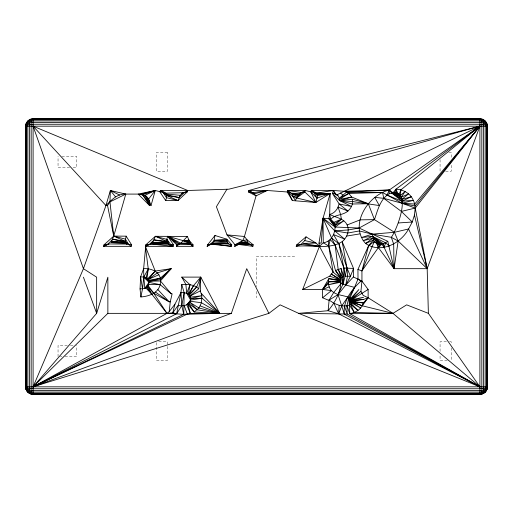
<?xml version="1.0" encoding="UTF-8"?>
<svg xmlns="http://www.w3.org/2000/svg" width="513" height="513" viewBox="0 0 513 513"><rect width="100%" height="100%" fill="white"/><g stroke="black" fill="none" stroke-linecap="round" stroke-linejoin="round"><path stroke-width="0.38" stroke-dasharray="2.56 1.92" d="M448.837 152.618L451.235 152.618L451.235 158.049M61.919 156.343L76.661 156.343L76.661 167.514L72.782 167.514M69.678 167.514L58.046 167.514L58.046 156.343M445.65 171.233L451.235 171.233L451.235 164.256M294.693 256.5L256.5 256.5L256.5 286.703M158.735 341.767L167.514 341.767L167.514 360.382L156.343 360.382L156.343 341.767M446.445 341.767L440.064 341.767L440.064 351.847M449.638 341.767L451.235 341.767L451.235 344.095M67.35 345.486L58.046 345.486L58.046 356.657M70.454 345.486L73.558 345.486M60.374 356.657L61.919 356.657M65.023 356.657L76.661 356.657L76.661 345.486M447.246 360.382L440.064 360.382L440.064 354.951M451.235 347.974L451.235 360.382M440.064 159.601L440.064 171.233M256.5 291.474L256.5 297.829M167.514 152.618L156.343 152.618L156.343 171.233L167.514 171.233L167.514 152.618"/><path stroke-width="0.77" d="M187.162 191.984L183 192.728L165.481 193.144L155.266 190.483L151.021 205.54L148.674 198.954L146.462 196.312L144.756 195.37L138.202 194.087L125.788 194.087L110.366 190.483L105.941 205.54L83.427 268.677L33.095 386.821L183.757 314.296L184.161 292.737L181.769 284.535C187.604 284.151 194.312 284.401 198.723 288.781L190.111 295.982C193.491 303.215 184.161 307.601 178.21 305.235L172.746 312.853L166.956 313.353L107.865 313.353L33.095 386.821L268.883 313.353L280.104 304.844L298.681 313.353L479.905 386.821L428.381 313.353L406.655 304.844L392.971 313.353L349.847 313.712L346.929 305.786L348.93 297.399L354.554 287.395L358.01 279.021L357.933 269.44L368.655 245.58L373.374 240.084L372.233 234.146L359.094 228.035L335.092 227.028L323.043 218.224L330.16 193.491L316.239 193.138L305.293 190.483L287.684 190.483L287.229 191.984L292.384 200.564L315.835 202.481L330.16 193.491L329.686 214.44L328.871 218.685L335.092 227.028C335.015 234.031 330.904 241.982 323.261 242.79L319.439 246.33L302.702 289.46L322.581 289.46L331.404 290.602C336.509 295.975 344.704 294.834 350.725 298.386L351.354 303.792L357.971 310.487L360.652 308.044L368.129 297.784L368.129 289.46L361.941 281.092L353.399 276.969L353.528 268.44L342.158 241.668C346.897 237.756 349.872 230.863 347.147 224.957C343.941 218.179 335.643 217.602 329.686 214.44L330.693 219.256L333.925 222.36L335.092 227.028L343.845 220.776L334.957 225.335L328.871 218.685L323.043 218.224L318.983 243.136L319.439 246.33L333.174 272.159L340.587 278.488C342.017 290.211 335.521 301.965 328.121 310.711L298.681 313.353L347.198 314.039L479.905 386.821L392.971 313.353L368.129 297.784L363.198 295.398L360.934 291.32L361.941 281.092L361.941 270.883L368.655 245.58L374.278 241.565L380.037 244.323L383.467 243.835L387.796 241.315L394.055 268.677L427.182 268.677L479.905 126.179L228.817 189.201L187.707 190.483L160.377 190.483L159.921 191.984L165.667 200.519L178.037 200.519L187.162 191.984L187.707 190.483L33.095 126.179L83.427 268.677L96.643 277.187L96.643 313.353L33.095 386.821L231.369 313.353L246.721 268.677L268.883 313.353M348.93 297.399L349.847 313.712L479.905 386.821L344.338 314.155C342.735 300.932 351.771 289.518 360.96 281.092L361.941 281.092M318.983 243.136L321.215 243.047L323.043 218.224L334.688 230.85L348.231 229.952L359.094 228.035L374.445 219.635C377.683 210.394 380.139 199.095 389.22 193.709L389.284 190.028L479.905 126.179L248.94 190.483L248.484 191.984L256.064 195.863L267.196 190.483L287.229 191.984C289.928 191.933 293.218 193.497 292.974 196.639L295.578 200.705C296.36 195.338 300.842 192.587 305.293 190.483L304.882 191.984L296.527 198.005L292.974 196.639L288.409 192.106L292.384 200.564M428.381 313.353L427.182 268.677L398.152 241.052L391.31 237.301L372.233 234.146L359.305 230.946L347.833 233.037L334.688 230.85L344.672 239.141L333.501 234.512L338.907 243.746L343.89 268.036L343.736 276.558L342.953 284.273L338.041 294.565L329.134 300.067L328.121 300.067L322.581 297.784L322.581 289.46L328.788 278.713L339.927 279.88L340.587 278.488L335.528 270.569L328.718 246.016L328.217 241.084M119.6 195.043L110.366 190.483L109.955 201.898L113.739 236.108L111.59 241.514L125.499 242.777L126.852 244.073L131.584 244.829L131.219 246.33L103.523 246.33L104.024 244.829L113.739 236.108L125.788 194.087C117.169 193.67 111.436 200.012 105.941 205.54L33.095 126.179M190.65 300.086L186.828 304.837L190.342 313.533L187.29 314.097L33.095 386.821L166.956 313.353L183.757 314.296L219.679 313.353L202.007 298.22L190.65 300.086L187.912 304.305L194.158 312.026L198.948 307.986L201.468 302.747L201.84 295.712L200.294 290.916L200.775 277.11L181.769 277.11L185.86 284.388L186.713 293.321L190.65 300.086L189.855 302.349L187.912 304.305L190.342 313.533L231.369 313.353M149.559 205.54L142.588 194.677L155.266 190.483L138.202 194.087L149.559 205.54L149.341 200.788L144.756 195.37L155.266 190.483L148.674 198.954M140.055 288.915L144.82 288.428L143.781 277.02L143.64 268.677C151.188 268.01 161.044 272.14 160.441 280.951C160.935 291.878 150.174 296.309 140.889 296.956L140.055 288.915L140.6 276.892L143.64 268.677L145.82 244.829L155.401 236.294L187.386 236.474L190.83 244.444L193.048 246.33L193.048 244.829L188.938 240.129L183.564 240.744L167.86 236.294C164.962 241.591 167.559 245.079 173.061 246.33L173.471 244.829L167.86 236.294L180.723 243.277L189.515 243.797L193.048 246.33L176.389 246.33L176.799 244.829L180.723 243.277L187.386 236.474M351.828 303.074L360.652 308.044L352.123 302.266L362.204 305.767L363.294 302.926L368.129 297.784L363.711 299.38L352.123 300.432L363.582 297.277L351.822 299.656L360.934 291.32L351.347 298.976L352.232 301.298L351.354 303.792L351.347 298.976L358.856 289.544L350.725 298.386M479.905 386.821L338.638 313.796L339.183 305.318L333.937 303.298L329.134 300.067L333.7 292.481L341.203 283.394L339.972 281.528L339.927 279.88L331.244 274.025L329.801 276.116L302.702 289.46M342.953 284.273L341.363 277.687L335.528 270.569L341.055 268.491L342.421 277.039L342.953 284.273C340.67 283.747 339.317 281.509 340.132 279.258L331.244 274.025L333.174 272.159L328.718 246.016L330.237 239.565L335.156 245.092L343.89 268.036L345.127 276.225L342.953 284.273L354.554 287.395L349.969 297.886L349.443 305.139L354.278 312.488L392.971 313.353L362.204 305.767L352.207 301.798L351.347 298.976L352.232 301.298L363.294 302.926L352.207 301.798L351.354 303.792M337.041 194.78L338.785 196.877L339.606 200.564L352.482 199.224C353.457 203.655 351.283 208.22 347.917 211.055L339.157 203.969L332.353 193.401L339.606 200.564L352.752 201.571L379.306 205.559L374.746 197.358L383.762 198.345L402.077 203.257L413.42 200.314L401.993 201.224L391.599 192.901L389.284 190.028L343.992 191.259L333.405 190.483L332.353 193.401L334.425 193.581L337.041 194.78L479.905 126.179L415.216 208.092L414.472 215.043L412.26 222.007L408.579 228.971L427.182 268.677L415.216 208.092C415.209 203.988 413.561 200.083 411.298 196.729L401.762 199.422L389.284 190.028C368.135 194.882 348.782 225.092 365.622 243.495L373.374 240.084L374.278 241.565L376.657 243.547L378.35 247.612L394.055 268.677L393.683 244.098L391.31 237.301C396.934 229.907 414.023 186.591 389.22 193.709M329.134 300.067L328.121 310.711L338.638 313.796L341.793 305.831L347.782 297.027M33.095 386.821L176.658 313.725L180.967 292.538L181.769 284.535M487.203 388.27L487.35 126.179C487.376 122.197 483.887 118.708 479.905 118.734L33.095 118.734C29.113 118.708 25.624 122.197 25.65 126.179L25.65 386.821C25.579 390.803 29.113 394.343 33.095 394.266L479.905 394.266C483.361 394.292 486.58 391.675 487.203 388.27C486.625 391.06 484.407 393.368 481.643 394.055M142.524 288.819L143.781 277.02C147.757 276.898 149.828 281.086 148.699 284.523L146.789 287.434L151.931 294.347L166.956 313.353L169.239 311.583L170.252 301.843L172.137 293.769L171.156 293.769L160.082 284.664L148.924 282.362L143.781 277.02L140.6 276.892L142.524 288.819L140.889 296.956M391.599 192.901L401.762 199.422L408.585 193.843L401.172 197.249L393.086 192.664L395.959 189.201C401.865 189.38 407.655 192.009 411.298 196.729L401.993 201.224L387.058 195.081L389.284 190.028L346.583 192.151L339.292 198.172L348.744 193.439L382.544 192.49L383.762 198.345L401.352 211.414L415.216 208.092L402.077 203.257L414.735 204.052L479.905 126.179L395.959 189.201L394.683 192.58L400.281 195.53L400.903 189.855L479.905 126.179L415.088 206.046L402.077 203.257L382.544 192.49L346.583 192.151L343.992 191.259M322.581 297.784L331.404 290.602C328.519 287.421 327.871 282.791 328.788 278.713L339.85 280.553L340.132 279.258M214.992 235.473L213.831 241.835L207.143 246.33L207.605 244.829L214.992 235.473L226.855 239.212L231.741 244.829L231.331 246.33L211.709 244.233L207.605 244.829M479.905 118.734L479.905 394.266C483.887 394.292 487.376 390.803 487.35 386.821L25.65 386.821C25.624 390.803 29.113 394.292 33.095 394.266L33.095 118.734M147.013 278.078L148.263 268.895L145.365 246.33L151.893 243.245L167.353 243.194L152.727 242.373L150.7 243.964L145.365 246.33L155.227 271.063L148.251 279.431L158.895 274.731M487.35 386.821C487.356 390.765 483.791 394.048 479.905 394.01L33.095 394.01C29.209 394.048 25.644 390.765 25.65 386.821L27.83 388.181L33.095 388.745L479.905 388.745L485.17 388.181L487.35 386.821C487.292 390.643 483.509 393.317 479.905 393.266L33.095 393.266C29.491 393.317 25.708 390.643 25.65 386.821C26.368 389.963 30.408 390.406 33.095 390.54L479.905 390.54C482.592 390.406 486.632 389.963 487.35 386.821C487.094 390.412 483.073 392.092 479.905 392.086L33.095 392.086C29.927 392.092 25.906 390.412 25.65 386.821M316.996 198.146C319.08 193.843 314.597 191.65 311.276 190.483L310.865 191.984L315.835 202.481L296.527 198.005L301.868 192.567L304.882 191.984L315.835 202.481L316.996 198.146L313.61 192.24L311.276 190.483L333.405 190.483L335.874 194.068L338.029 195.742L334.425 193.581L333.405 190.483L316.239 193.138L317.387 195.498L330.16 193.491L316.996 198.146L310.865 191.984M202.007 298.22L190.746 298.656L188.393 294.129L189.97 284.689L181.769 277.11M198.723 288.781L200.775 277.11L219.679 313.353L194.158 312.026L188.829 303.619L197.261 309.807L219.679 313.353L201.359 293.449M188.938 240.129L188.528 242.04L189.073 243.399L180.723 243.277L188.771 242.963L183.564 240.744L188.656 240.975L190.83 244.444L193.048 244.829M184.161 292.737L181.801 305.645L176.658 313.725L172.746 312.853L174.927 304.196L180.967 292.538C184.161 292.673 188.322 292.859 190.111 295.982L200.294 290.916M341.203 283.394L340.26 282.297L328.609 284.747L339.972 281.528L340.587 278.488M296.764 244.829L300.945 244.432L319.439 246.33L315.97 243.047L306.024 236.839L296.764 244.829L296.213 246.33C311.109 244.464 328.647 250.171 342.158 241.668L346.948 267.876L345.127 276.225L350.475 276.27L353.528 268.44L343.89 268.036M248.94 190.483L254.159 193.856L267.196 190.483L248.94 190.483L254.159 193.856L256.064 195.863L244.425 236.474C243.399 241.488 239.225 244.656 234.659 246.33L235.025 244.829L242.707 240.539L247.119 239.898L253.23 244.829L252.864 246.33L238.359 244.412L235.025 244.829L226.996 234.877L216.409 206.726L226.951 189.201M131.219 246.33L128.731 244.592L125.409 239.154L113.739 236.108L126.153 236.16L125.146 241.315L125.499 242.777L110.834 242.598L125.845 243.284L125.255 242.13L112.693 239.205L107.608 244.432L103.523 246.33L108.993 243.964L126.852 244.073L125.146 241.315L113.739 236.108L107.538 205.54L109.955 201.898L125.788 194.087M165.667 200.519C167.931 194.959 166.379 192.131 160.377 190.483L166.629 195.549L178.037 200.519L180.14 195.286L183 192.728L181.756 193.433M296.213 246.33L300.945 244.432L304.76 240.597L306.024 236.839M167.033 242.72L152.727 242.373L155.401 236.294L167.007 239.443L170.752 244.618L173.061 246.33L145.365 246.33M148.924 282.362L144.82 288.428L147.616 286.639L148.699 284.523L160.082 284.664M186.713 293.321L189.97 284.689M357.933 269.44L361.941 270.883L378.35 247.612L380.037 244.323L372.727 238.314L363.127 240.757L372.361 236.358L383.467 243.835L384.057 247.208L381.807 244.201L372.727 238.314L365.622 243.495C380.479 253.941 400.839 243.566 408.579 228.971L394.433 232.306L372.233 234.146L361.287 237.577L372.361 236.358L385.75 242.848L384.057 247.208L394.055 268.677L398.152 241.052L394.433 232.306L374.445 219.635L360.139 219.853L347.147 224.957M400.281 195.53L405.155 191.516L401.172 197.249L394.683 192.58L399.114 194.254L400.903 189.855M189.477 295.065L196.646 287.03L200.775 277.11L193.568 285.568L188.393 294.129M361.941 270.883L374.278 241.565L378.171 244.105L380.037 244.323M193.568 285.568L188.976 294.571L196.646 287.03M169.239 311.583L174.927 304.196M329.173 286.902L322.581 289.46L328.371 281.926L339.85 280.553M148.251 279.431L157.408 272.826L171.156 268.677L160.383 279.553L148.853 281.265L146.141 277.584L148.263 268.895L143.781 277.02L148.853 281.265L160.441 280.951L171.156 268.677L155.227 271.063L147.718 278.694M353.399 276.969L345.756 285.081L338.041 294.565L344.338 314.155M210.362 244.521L212.953 243.226L228.144 243.47L212.35 243.822L210.362 244.521L214.37 240.315L226.855 239.212C226.47 242.174 228.638 244.938 231.741 244.829M322.581 289.46L328.435 283.381M144.82 288.428L148.699 284.523L145.891 288.005L151.931 294.347L147.616 286.639L153.817 293.289L166.956 313.353M212.953 243.226L207.143 246.33M334.957 225.335L341.344 219.147L340.658 214.678L338.061 207.06L339.157 203.969L351.52 206.495L339.606 200.564L351.726 197.069L368.296 203.738L374.445 219.635M173.471 244.829L168.777 244.137L166.719 241.36L154.118 239.917L149.334 244.438L145.82 244.829M179.043 197.531L166.533 194.722L165.481 193.144L166.629 195.549L179.043 197.531L184.892 192.176L187.707 190.483M148.853 281.265L160.216 278.258L171.156 268.677M330.693 219.256C335.213 214.267 342.928 215.498 347.917 211.055L338.061 207.06C336.528 210.612 333.533 213.588 329.686 214.44M234.659 246.33L241.392 242.335L247.638 242.328L248.888 243.758L252.864 246.33M368.129 289.46L351.822 299.656M348.744 193.439L339.529 199.32L351.726 197.069L348.744 193.439L346.583 192.151M349.847 313.712L354.278 312.488L357.971 310.487L350.629 304.459L349.969 297.886M333.925 222.36L341.344 219.147L334.572 223.783L328.871 218.685M235.025 244.829L241.392 242.335L248.164 243.117L239.937 243.598L237.025 244.72M108.993 243.964L104.024 244.829M190.746 298.656L201.84 295.712L190.567 297.155M140.536 194.305L155.266 190.483M339.183 305.318C342.921 306.184 347.211 306.485 350.629 304.459L354.278 312.488M148.629 280.284L160.216 278.258M352.232 301.298L363.711 299.38M346.66 236.076L359.934 233.883M292.974 196.639L297.578 195.902L292.519 194.491L298.675 194.459L292.044 193.779M267.196 190.483L252.64 192.741L248.484 191.984M316.239 193.138L317.271 194.639L330.16 193.491L317.034 194.029M398.396 222.963L412.26 222.007L401.352 211.414M328.371 281.926L339.972 281.528M152.727 242.373L166.808 242.117L154.118 239.917M173.061 246.33L150.7 243.964L167.905 243.688L166.719 241.36L155.401 236.294M238.359 244.412L249.812 244.259L253.23 244.829M105.941 205.54L107.538 205.54M170.252 301.843L169.239 301.843L153.817 293.289L148.238 285.747M226.919 240.411L214.37 240.315L227.086 241.45L213.831 241.835L227.669 242.88M150.7 243.964L168.777 244.137L167.007 239.443M167.61 243.451L151.893 243.245L167.905 243.688M248.888 243.758L239.937 243.598L249.812 244.259M291.384 193.17L299.836 193.523M111.59 241.514L125.255 242.13L126.852 244.073M166.295 194.081L180.14 195.286M190.374 301.253L201.468 302.747L219.679 313.353L198.948 307.986L189.855 302.349L197.261 309.807M301.868 192.567L287.684 190.483L290.518 192.683M112.693 239.205L125.146 241.315L128.731 244.592M319.439 246.33L302.952 243.386L315.97 243.047L304.76 240.597M178.037 200.519L166.385 197.646L163.044 192.324M339.606 200.564L352.444 204.001L368.296 203.738L352.482 199.224M31.646 394.119C28.856 393.542 26.548 391.323 25.862 388.553M376.657 243.547L378.171 244.105L378.35 247.612L381.807 244.201L372.361 236.358M329.801 276.116L339.927 279.88M200.269 305.928L219.679 313.353M190.83 244.444L179.537 243.97L167.86 236.294L176.799 244.829M372.233 234.146L387.796 241.315M399.114 194.254L396.312 192.779L395.959 189.201L397.787 193.337M328.718 246.016L323.261 242.79L323.043 218.224L331.558 238.006L335.156 245.092L338.157 269.351L341.363 277.687M358.01 279.021L360.96 281.092M155.484 292.083L169.239 301.843L157.876 289.589M331.558 238.006L338.907 243.746L346.948 267.876L350.475 276.27L345.756 285.081L347.525 276.026L346.948 267.876M167.86 236.294L178.229 244.489L176.389 246.33L179.537 243.97L189.515 243.797L188.56 241.508L183.564 240.744L188.528 242.04L189.073 243.399L188.56 241.508L190.099 244.15L188.656 240.975M313.61 192.24L317.387 195.498M340.517 193.016L342.934 195.158M385.75 242.848L389.168 246.041M227.336 242.226L228.849 243.996L212.35 243.822L231.331 246.33L230.125 244.534M160.441 280.951L171.156 293.769M110.366 190.483L115.483 196.78M142.588 194.677L151.021 205.54M125.255 242.13L126.307 243.733M126.153 236.16L131.584 244.829M144.756 195.37L149.655 203.443M338.157 269.351L342.421 277.039L343.736 276.558L341.055 268.491M316.694 193.548L317.271 194.639M165.956 193.587L166.533 194.722M333.937 303.298L338.638 313.796M83.427 277.187L96.643 313.353L107.865 277.187L107.865 313.353M184.161 305.466L187.29 314.097M344.377 306.005L347.198 314.039L346.929 305.786M414.472 215.043L427.182 268.677M183.757 314.296L181.801 305.645L180.967 292.538M487.094 124.255L487.094 388.745M486.35 122.46L486.35 390.54M485.17 120.914L485.17 392.086M483.624 119.734L483.624 393.266M481.829 118.99L481.829 394.01M31.171 118.99L31.171 394.01M29.376 119.734L29.376 393.266M27.83 120.914L27.83 392.086M26.65 122.46L26.65 390.54M25.906 124.255L25.906 388.745M25.906 124.319L25.65 126.179L487.35 126.179C487.356 122.235 483.791 118.952 479.905 118.99L33.095 118.99C29.863 119.003 26.804 121.19 25.906 124.319M25.906 124.512L25.65 126.179L27.83 124.819L33.095 124.255L479.905 124.255L485.17 124.819L487.35 126.179C487.292 122.357 483.509 119.683 479.905 119.734L33.095 119.734C30.036 119.747 26.907 121.517 25.906 124.512M25.906 124.819L25.65 126.179C26.368 123.037 30.408 122.594 33.095 122.46L479.905 122.46C482.592 122.594 486.632 123.037 487.35 126.179C487.094 122.588 483.073 120.908 479.905 120.914L33.095 120.914C30.286 120.965 27.118 122.081 25.906 124.819M244.425 236.474L226.996 234.877L247.638 242.328L247.119 239.898L244.425 236.474"/></g></svg>
